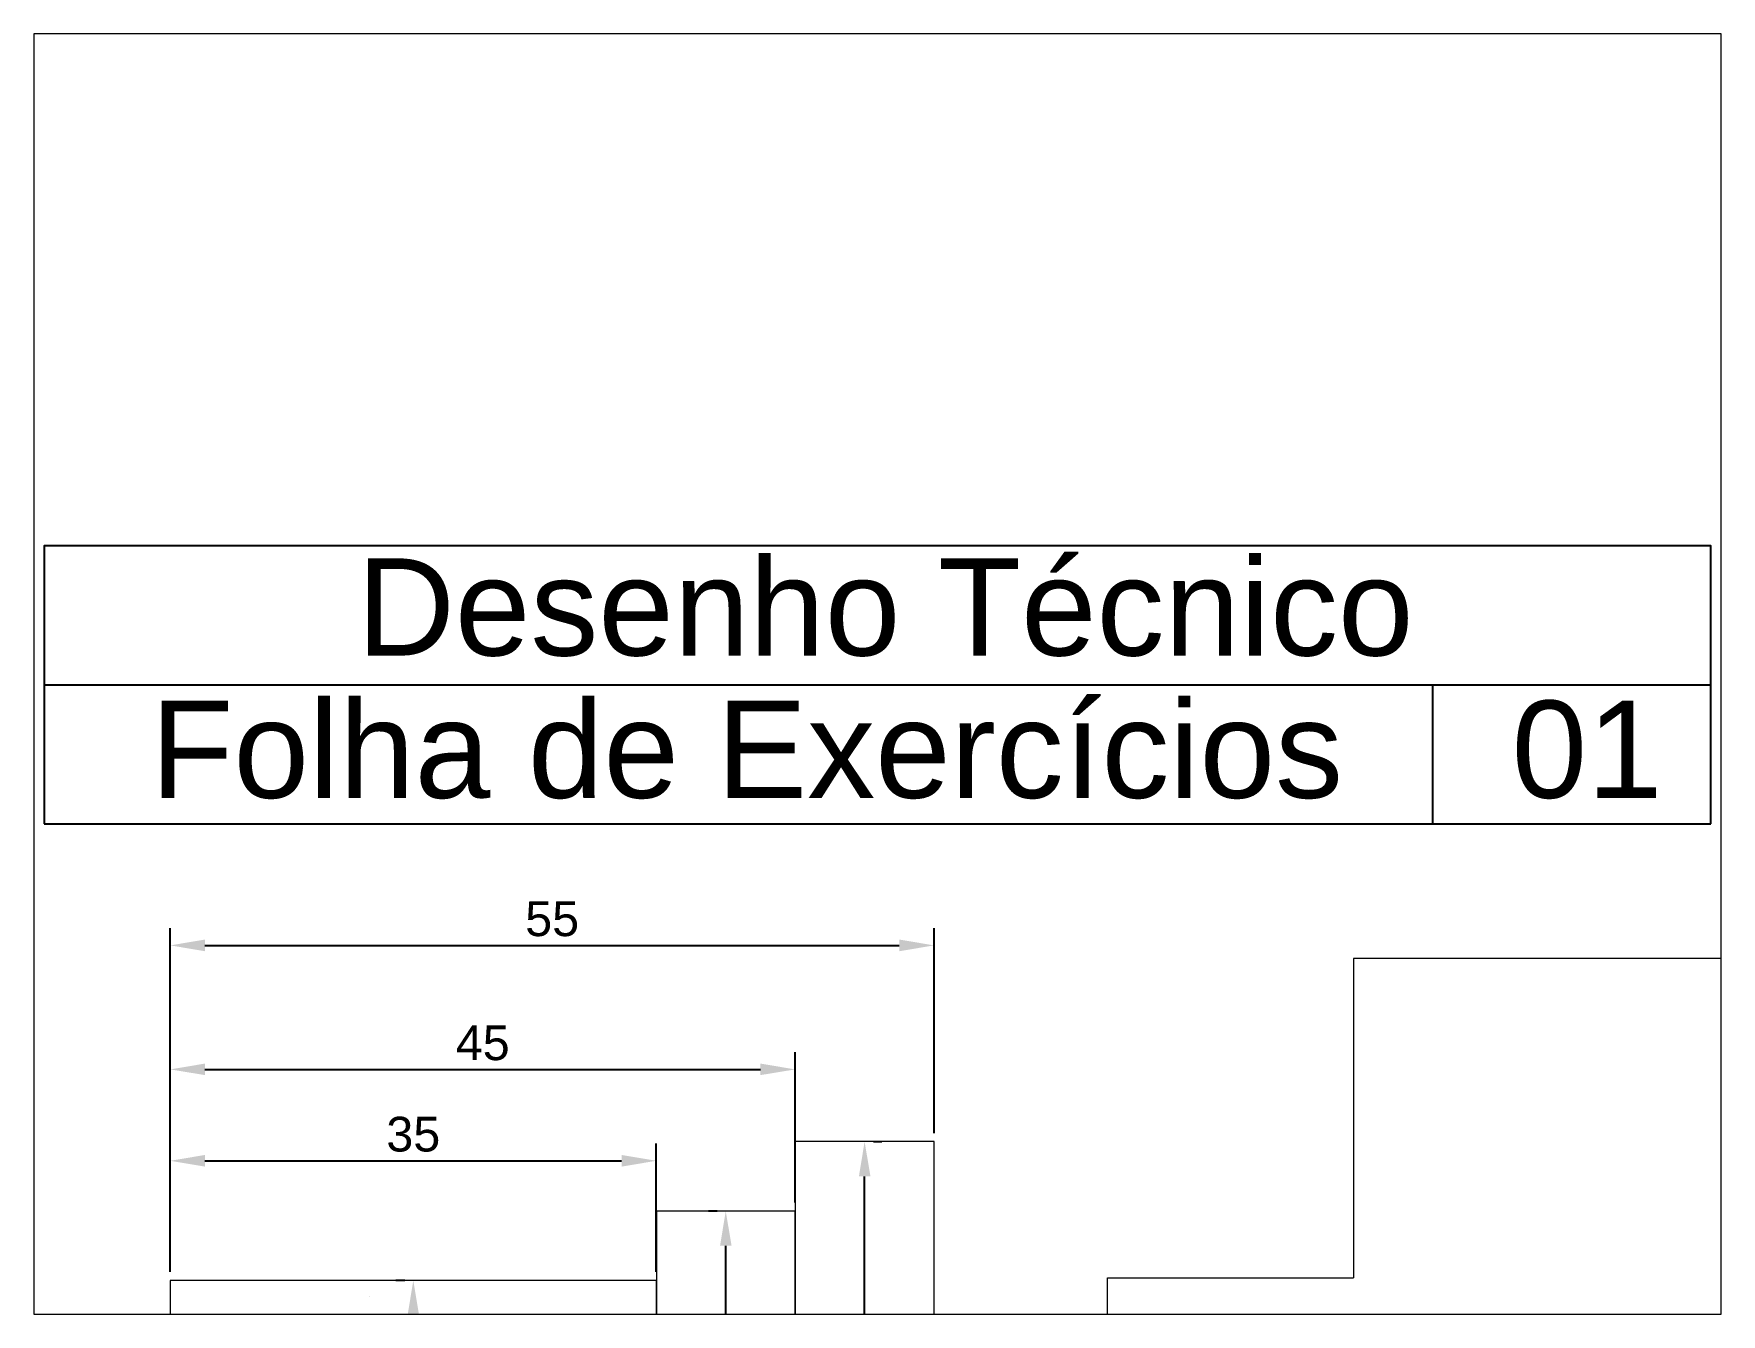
# Paper-space layout 'Layout1' of a CAD drawing. Header units: millimetres. Extents: x 26 to 231, y 20 to 176.
# The model-space entities are those that its viewports show. They can reach past a viewport. Long polylines and large blocks are cut down to what shows.
import ezdxf

# ---------------------------------------------------------------- set-up
doc = ezdxf.new("R2010")
doc.units = ezdxf.units.MM
for name, color, linetype in [('Cabeçalho', 170, 'Continuous'), ('Imagem 01', 50, 'Continuous'), ('Imagem 02', 90, 'Continuous'), ('Imagem 03', 4, 'Continuous')]:
    doc.layers.add(name, color=color, linetype=linetype)
doc.styles.get("Standard").update_dxf_attribs({"font": 'arial.ttf'})
doc.dimstyles.new('ISO-25', dxfattribs={"dimtxt": 2.5, "dimasz": 2.5, "dimexe": 1.25, "dimexo": 0.625, "dimtad": 1, "dimtxsty": 'Standard', "dimcen": 2.5, "dimadec": 0, "dimazin": 0, "dimtfac": 1, "dimtmove": 0, "dimatfit": 3, "dimfxl": 1, "dimarcsym": 0})

# ---------------------------------------------------------------- blocks, each defined once
blk = doc.blocks.new('*D9')
at = {"layer": 'Defpoints', "color": 0, "linetype": 'Continuous', "lineweight": 5, "transparency": 16777216}
for p in [(1555.55, 2510.26), (1520.55, 2501.64), (1555.55, 2501.64)]:
    blk.add_point(p, dxfattribs=at)
at = {"layer": 'Imagem 02', "color": 0, "linetype": 'Continuous', "lineweight": -2, "transparency": 16777216}
for p, q in [((1520.55, 2502.26), (1520.55, 2511.51)), ((1555.55, 2502.26), (1555.55, 2511.51)), ((1523.05, 2510.26), (1553.05, 2510.26))]:
    blk.add_line(p, q, dxfattribs=at)
at = {"layer": 'Imagem 02', "color": 0, "linetype": 'Continuous', "lineweight": 5, "transparency": 16777216}
for points in [[(1523.05, 2510.68), (1523.05, 2509.84), (1520.55, 2510.26)], [(1553.05, 2510.68), (1553.05, 2509.84), (1555.55, 2510.26)]]:
    blk.add_solid(points, dxfattribs=at)
at = {"layer": 'Imagem 02', "color": 0, "linetype": 'Continuous', "lineweight": 5, "transparency": 16777216, "insert": (1538.05, 2512.16), "char_height": 2.5, "attachment_point": 5}
blk.add_mtext('35', dxfattribs=at)
blk = doc.blocks.new('*D10')
at = {"layer": 'Defpoints', "color": 0, "linetype": 'Continuous', "lineweight": 5, "transparency": 16777216}
for p in [(1565.55, 2516.84), (1565.55, 2506.64), (1520.55, 2501.64)]:
    blk.add_point(p, dxfattribs=at)
at = {"layer": 'Imagem 02', "color": 0, "linetype": 'Continuous', "lineweight": -2, "transparency": 16777216}
for p, q in [((1520.55, 2502.26), (1520.55, 2518.09)), ((1565.55, 2507.26), (1565.55, 2518.09)), ((1523.05, 2516.84), (1563.05, 2516.84))]:
    blk.add_line(p, q, dxfattribs=at)
at = {"layer": 'Imagem 02', "color": 0, "linetype": 'Continuous', "lineweight": 5, "transparency": 16777216}
for points in [[(1523.05, 2517.26), (1523.05, 2516.43), (1520.55, 2516.84)], [(1563.05, 2517.26), (1563.05, 2516.43), (1565.55, 2516.84)]]:
    blk.add_solid(points, dxfattribs=at)
at = {"layer": 'Imagem 02', "color": 0, "linetype": 'Continuous', "lineweight": 5, "transparency": 16777216, "insert": (1543.05, 2518.74), "char_height": 2.5, "attachment_point": 5}
blk.add_mtext('45', dxfattribs=at)
blk = doc.blocks.new('*D12')
at = {"layer": 'Defpoints', "color": 0, "linetype": 'Continuous', "lineweight": 5, "transparency": 16777216}
for p in [(1575.55, 2525.77), (1575.55, 2511.64), (1520.55, 2501.64)]:
    blk.add_point(p, dxfattribs=at)
at = {"layer": 'Imagem 02', "color": 0, "linetype": 'Continuous', "lineweight": -2, "transparency": 16777216}
for p, q in [((1520.55, 2502.26), (1520.55, 2527.02)), ((1575.55, 2512.26), (1575.55, 2527.02)), ((1523.05, 2525.77), (1573.05, 2525.77))]:
    blk.add_line(p, q, dxfattribs=at)
at = {"layer": 'Imagem 02', "color": 0, "linetype": 'Continuous', "lineweight": 5, "transparency": 16777216}
for points in [[(1523.05, 2526.19), (1523.05, 2525.35), (1520.55, 2525.77)], [(1573.05, 2526.19), (1573.05, 2525.35), (1575.55, 2525.77)]]:
    blk.add_solid(points, dxfattribs=at)
at = {"layer": 'Imagem 02', "color": 0, "linetype": 'Continuous', "lineweight": 5, "transparency": 16777216, "insert": (1548.05, 2527.67), "char_height": 2.5, "attachment_point": 5}
blk.add_mtext('55', dxfattribs=at)
blk = doc.blocks.new('*D13')
at = {"layer": 'Defpoints', "color": 0, "linetype": 'Continuous', "lineweight": 5, "transparency": 16777216}
for p in [(1538.05, 2501.64), (1538.05, 2501.64), (1538.05, 2485.64)]:
    blk.add_point(p, dxfattribs=at)
at = {"layer": 'Imagem 02', "color": 0, "linetype": 'Continuous', "lineweight": -2, "transparency": 16777216}
for p, q in [((1537.43, 2501.64), (1536.8, 2501.64)), ((1538.05, 2488.14), (1538.05, 2499.14)), ((1537.43, 2485.64), (1536.8, 2485.64))]:
    blk.add_line(p, q, dxfattribs=at)
at = {"layer": 'Imagem 02', "color": 0, "linetype": 'Continuous', "lineweight": 5, "transparency": 16777216}
for points in [[(1537.64, 2499.14), (1538.47, 2499.14), (1538.05, 2501.64)], [(1537.64, 2488.14), (1538.47, 2488.14), (1538.05, 2485.64)]]:
    blk.add_solid(points, dxfattribs=at)
at = {"layer": 'Imagem 02', "color": 0, "linetype": 'Continuous', "lineweight": 5, "transparency": 16777216, "insert": (1536.15, 2493.64), "char_height": 2.5, "attachment_point": 5, "rotation": 90}
blk.add_mtext('16', dxfattribs=at)
blk = doc.blocks.new('*D14')
at = {"layer": 'Defpoints', "color": 0, "linetype": 'Continuous', "lineweight": 5, "transparency": 16777216}
for p in [(1560.55, 2506.64), (1560.55, 2506.64), (1560.55, 2480.64)]:
    blk.add_point(p, dxfattribs=at)
at = {"layer": 'Imagem 02', "color": 0, "linetype": 'Continuous', "lineweight": -2, "transparency": 16777216}
for p, q in [((1559.93, 2506.64), (1559.3, 2506.64)), ((1560.55, 2483.14), (1560.55, 2504.14)), ((1559.93, 2480.64), (1559.3, 2480.64))]:
    blk.add_line(p, q, dxfattribs=at)
at = {"layer": 'Imagem 02', "color": 0, "linetype": 'Continuous', "lineweight": 5, "transparency": 16777216}
for points in [[(1560.14, 2504.14), (1560.97, 2504.14), (1560.55, 2506.64)], [(1560.14, 2483.14), (1560.97, 2483.14), (1560.55, 2480.64)]]:
    blk.add_solid(points, dxfattribs=at)
at = {"layer": 'Imagem 02', "color": 0, "linetype": 'Continuous', "lineweight": 5, "transparency": 16777216, "insert": (1558.65, 2493.64), "char_height": 2.5, "attachment_point": 5, "rotation": 90}
blk.add_mtext('26', dxfattribs=at)
blk = doc.blocks.new('*D15')
at = {"layer": 'Defpoints', "color": 0, "linetype": 'Continuous', "lineweight": 5, "transparency": 16777216}
for p in [(1570.55, 2511.64), (1570.55, 2511.64), (1570.55, 2475.64)]:
    blk.add_point(p, dxfattribs=at)
at = {"layer": 'Imagem 02', "color": 0, "linetype": 'Continuous', "lineweight": -2, "transparency": 16777216}
for p, q in [((1571.18, 2511.64), (1571.8, 2511.64)), ((1570.55, 2478.14), (1570.55, 2509.14)), ((1571.18, 2475.64), (1571.8, 2475.64))]:
    blk.add_line(p, q, dxfattribs=at)
at = {"layer": 'Imagem 02', "color": 0, "linetype": 'Continuous', "lineweight": 5, "transparency": 16777216}
for points in [[(1570.14, 2509.14), (1570.97, 2509.14), (1570.55, 2511.64)], [(1570.14, 2478.14), (1570.97, 2478.14), (1570.55, 2475.64)]]:
    blk.add_solid(points, dxfattribs=at)
at = {"layer": 'Imagem 02', "color": 0, "linetype": 'Continuous', "lineweight": 5, "transparency": 16777216, "insert": (1568.65, 2493.64), "char_height": 2.5, "attachment_point": 5, "rotation": 90}
blk.add_mtext('36', dxfattribs=at)

msp = doc.modelspace()

# ---------------------------------------------------------------- linework, layer by layer
at = {"layer": 'Cabeçalho', "color": 0}
for p, q in [((1511.478, 2544.529), (1511.478, 2534.529)), ((1611.478, 2534.529), (1611.478, 2544.529)), ((1631.478, 2534.529), (1631.478, 2544.529)), ((1511.478, 2534.529), (1611.478, 2534.529)), ((1611.478, 2534.529), (1631.478, 2534.529))]:
    msp.add_line(p, q, dxfattribs=at)
msp.add_lwpolyline([(1511.478, 2544.529), (1631.478, 2544.529), (1631.478, 2554.529), (1511.478, 2554.529)], close=True, dxfattribs=at)
at = {"layer": 'Imagem 01', "linetype": 'Continuous', "lineweight": 5}
msp.add_lwpolyline([(1534.926, 2500.502), (1534.926, 2500.502), (1534.926, 2500.502), (1534.926, 2500.502)], close=True, dxfattribs=at)
at = {"layer": 'Imagem 02', "linetype": 'Continuous', "lineweight": 5}
for points in [[(1565.553, 2475.639), (1575.553, 2475.639), (1575.553, 2511.639), (1565.553, 2511.639)], [(1555.553, 2480.639), (1565.553, 2480.639), (1565.553, 2506.639), (1555.553, 2506.639)], [(1520.553, 2485.639), (1555.553, 2485.639), (1555.553, 2501.639), (1520.553, 2501.639)]]:
    msp.add_lwpolyline(points, close=True, dxfattribs=at)
at = {"layer": 'Imagem 03', "linetype": 'Continuous', "lineweight": 5}
for points in [[(1605.765, 2484.831), (1645.765, 2484.831), (1645.765, 2524.831), (1605.765, 2524.831), (1605.765, 2501.827)], [(1605.765, 2484.831), (1588.04, 2484.831), (1588.04, 2501.827), (1605.765, 2501.827)]]:
    msp.add_lwpolyline(points, dxfattribs=at)

# ---------------------------------------------------------------- texts
at = {"layer": 'Cabeçalho', "color": 0, "char_height": 7, "attachment_point": 1}
for s, width, insert in [('\\pi22.508;Desenho Técnico', 120, (1511.478, 2553.639)), ('\\pi7.6514;Folha de Exercícios', 100, (1511.478, 2543.389)), ('\\pi5.662;01', 20, (1611.478, 2543.389))]:
    msp.add_mtext_dynamic_manual_height_columns(s, width=width, gutter_width=12.5, heights=[0], dxfattribs=dict(at, insert=insert))

# ---------------------------------------------------------------- dimensions: what is measured, and where the dimension line sits
at = {"layer": 'Imagem 02', "linetype": 'Continuous', "lineweight": 5}
for base, p2, picture, middle in [((1575.553, 2525.77), (1575.553, 2511.639), '*D12', (1548.053, 2527.666)), ((1565.553, 2516.844), (1565.553, 2506.639), '*D10', (1543.053, 2518.74)), ((1555.553, 2510.259), (1555.553, 2501.639), '*D9', (1538.053, 2512.161))]:
    dim = msp.add_linear_dim(base=base, p1=(1520.553, 2501.639), p2=p2, dimstyle='ISO-25', dxfattribs=at)
    dim.commit()
    dim.dimension.update_dxf_attribs({"geometry": picture, "text_midpoint": middle})
for base, p1, p2, picture, middle in [((1570.553, 2511.639), (1570.553, 2475.639), (1570.553, 2511.639), '*D15', (1568.651, 2493.639)), ((1560.553, 2506.639), (1560.553, 2480.639), (1560.553, 2506.639), '*D14', (1558.652, 2493.639)), ((1538.053, 2501.639), (1538.053, 2485.639), (1538.053, 2501.639), '*D13', (1536.152, 2493.639))]:
    dim = msp.add_linear_dim(base=base, p1=p1, p2=p2, angle=90, dimstyle='ISO-25', dxfattribs=at)
    dim.commit()
    dim.dimension.update_dxf_attribs({"geometry": picture, "text_midpoint": middle})

psp = doc.layouts.get("Layout1")

# ---------------------------------------------------------------- viewports
at = {"layer": '0'}
psp.add_viewport(center=(128.5, 97.5), size=(205.6, 156), view_center_point=(1571.478, 2545.311), view_height=92.2007, dxfattribs=at)

doc.saveas('drawing.dxf')
